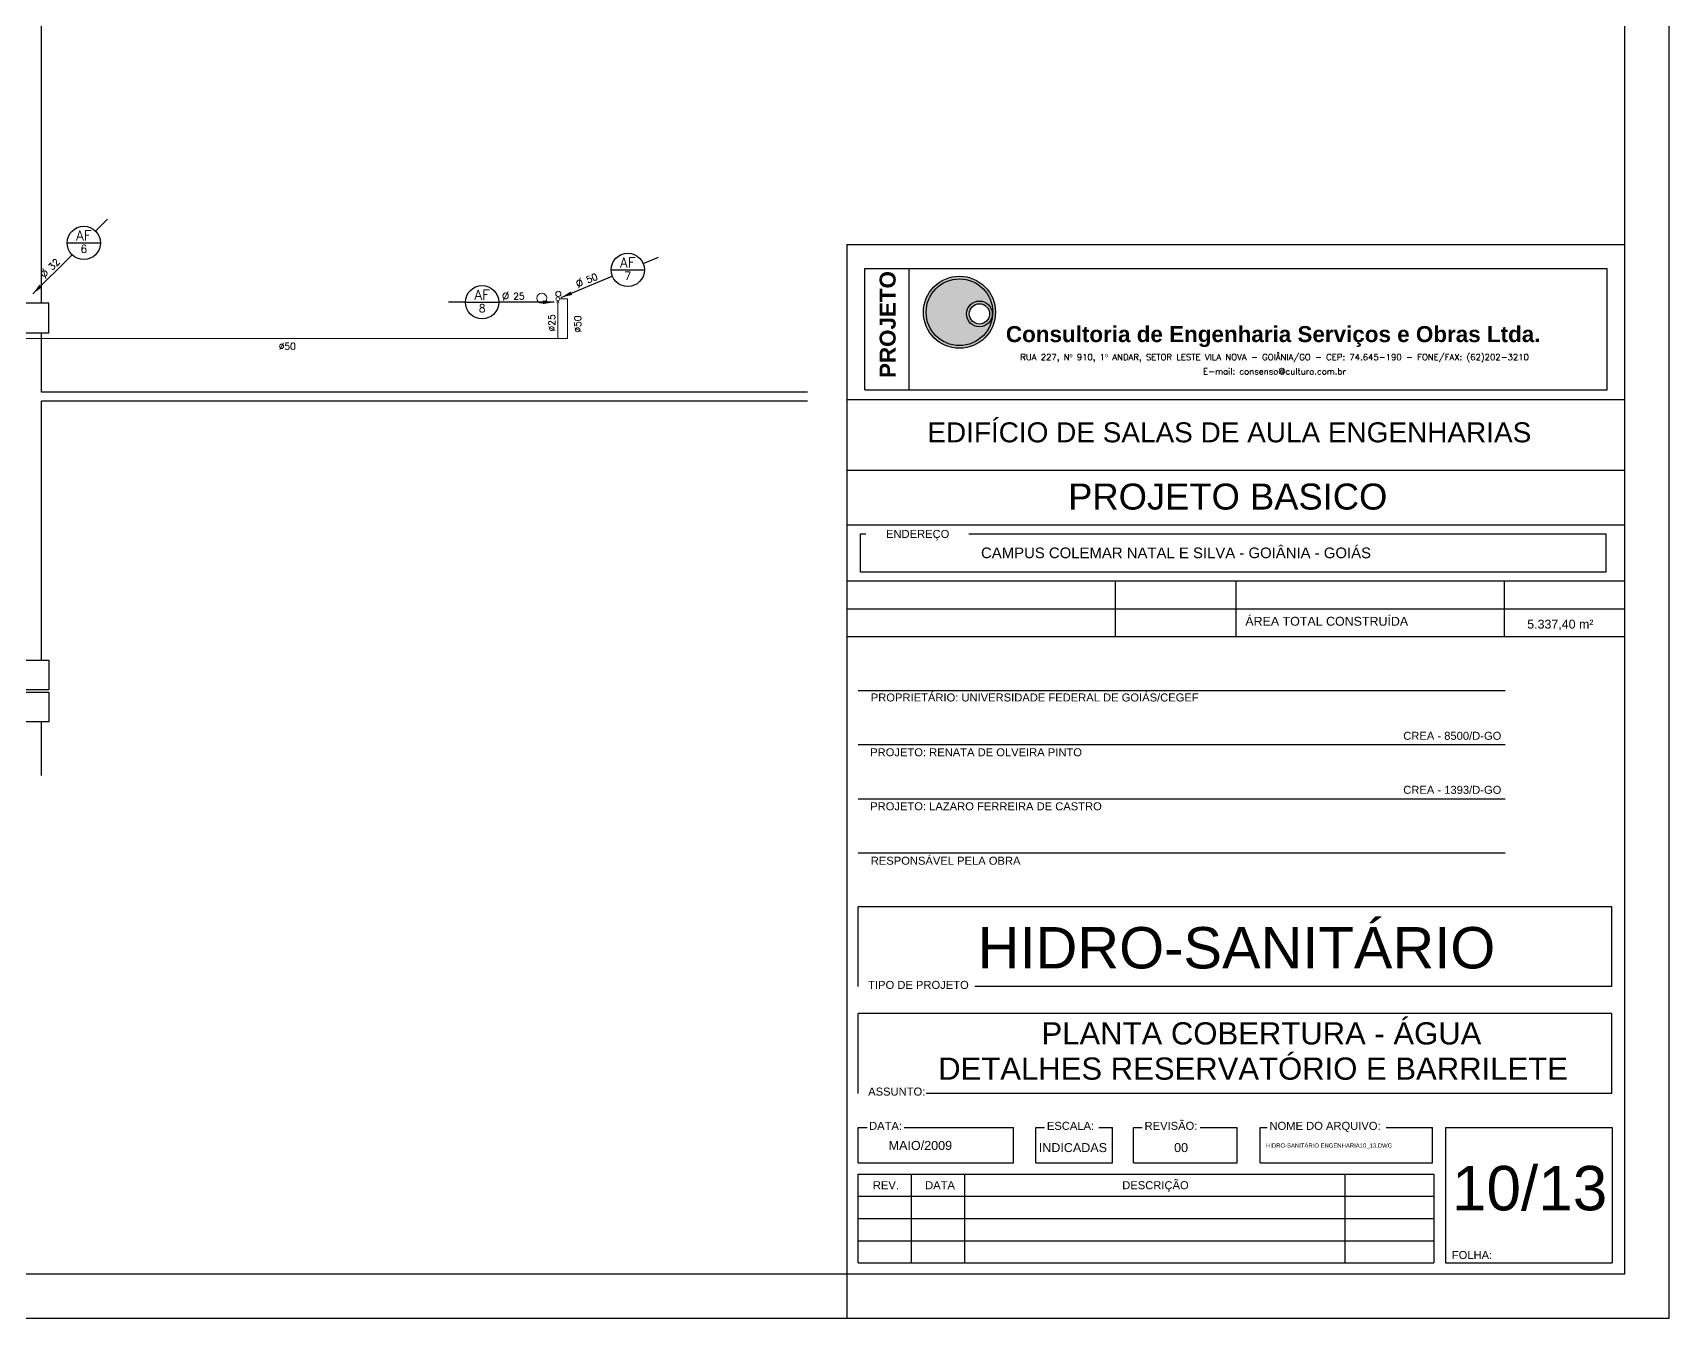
# Model space of a CAD drawing. Header units: millimetres. Extents: x -2485 to 3289, y -257 to 1952.
# Drawn here: x 59.12 to 66.48, y 15.34 to 21.13 of the extents above; entities that cross this region are included whole.
import ezdxf
from ezdxf.enums import TextEntityAlignment as Align

# ---------------------------------------------------------------- set-up
doc = ezdxf.new("R2010")
doc.units = ezdxf.units.MM
doc.header["$LTSCALE"] = 0.3
doc.linetypes.add('CONTINUO', pattern=[0])
for name, color, linetype in [('CAR_COLOR12', 20, 'Continuous'), ('CAR_TEXTO_01', 7, 'Continuous'), ('CAR_TEXTO_02', 2, 'Continuous'), ('CARIMBO', 4, 'Continuous'), ('PAREDE', 7, 'CONTINUO'), ('PILAR', 2, 'Continuous'), ('TEX', 11, 'Continuous'), ('TEXTO', 3, 'Continuous')]:
    doc.layers.add(name, color=color, linetype=linetype)
doc.layers.add('PROJETO ÁGUA', color=140, linetype='Continuous', lineweight=15)
doc.layers.add('prumada', color=9, linetype='Continuous', lineweight=15)
doc.styles.add('ARIAL', font='ARIAL.TTF', dxfattribs={"height": 0.12})
doc.styles.add('CAIXA', font='swiss.ttf')
doc.styles.add('ROMANS', font='romans.shx', dxfattribs={"height": 0.03})
doc.styles.add('SANSSERIFBOLD', font='sasb____.pfb')

# ---------------------------------------------------------------- blocks, each defined once
blk = doc.blocks.new('N22')
at = {"layer": 'TEX'}
blk.add_line((0.3836, 0.1589), (0.4534, 0.1878), dxfattribs=at)
at = {"layer": 'TEX', "color": 11}
blk.add_line((0.015, 0.0062), (0.245, 0.1015), dxfattribs=at)
at = {"layer": 'TEX', "color": 5, "linetype": 'Continuous'}
blk.add_line((0.2393, 0.1302), (0.3893, 0.1302), dxfattribs=at)
blk.add_circle((0.3143, 0.1302), 0.075, dxfattribs=at)
at = {"layer": 'TEX', "color": 11}
blk.add_solid([(0.0643, 0.0176), (0.058, 0.033), (0.015, 0.0062)], dxfattribs=at)
at = {"layer": 'TEX', "color": 5, "style": 'ROMANS'}
blk.add_text('%%c', height=0.04, rotation=22.5, dxfattribs=at).set_placement((0.0892, 0.0459))
at = {"layer": 'TEX', "color": 9, "linetype": 'Continuous', "style": 'ROMANS'}
for tag, height, p in [('L', 0.045, (0.3143, 0.1415)), ('N', 0.036, (0.3143, 0.0852))]:
    blk.add_attdef(tag, text='', height=height, dxfattribs=at).set_placement(p, align=Align.CENTER)
at = {"layer": 'TEX', "color": 5, "linetype": 'Continuous', "style": 'ROMANS'}
blk.add_attdef('N', (0.1351, 0.0689), '', height=0.03, rotation=22.5, dxfattribs=at)
blk = doc.blocks.new('N180')
at = {"layer": 'TEX'}
blk.add_line((-0.4152, 0), (-0.4908, 0), dxfattribs=at)
at = {"layer": 'TEX', "color": 5, "linetype": 'Continuous'}
blk.add_line((-0.4152, 0), (-0.2652, 0), dxfattribs=at)
at = {"layer": 'TEX', "color": 11}
blk.add_line((-0.016, 0), (-0.2652, 0), dxfattribs=at)
blk.add_line((-0.016, 0), (-0.2652, 0), dxfattribs=at)
at = {"layer": 'TEX', "color": 5, "linetype": 'Continuous'}
blk.add_circle((-0.3402, 0), 0.075, dxfattribs=at)
blk.add_circle((-0.3402, 0), 0.075, dxfattribs=at)
at = {"layer": 'TEX', "color": 11}
blk.add_solid([(-0.066, -0.0083), (-0.066, 0.0083), (-0.016, 0)], dxfattribs=at)
blk.add_solid([(-0.066, -0.0083), (-0.066, 0.0083), (-0.016, 0)], dxfattribs=at)
at = {"layer": 'TEX', "color": 5, "style": 'ROMANS'}
blk.add_text('%%c', height=0.04, dxfattribs=at).set_placement((-0.2518, 0.0083))
at = {"layer": 'TEX', "color": 9, "linetype": 'Continuous', "style": 'ROMANS'}
for tag, height, p in [('L', 0.045, (-0.3402, 0.0113)), ('N', 0.036, (-0.3402, -0.0449))]:
    blk.add_attdef(tag, text='', height=height, dxfattribs=at).set_placement(p, align=Align.CENTER)
at = {"layer": 'TEX', "color": 5, "linetype": 'Continuous', "style": 'ROMANS'}
blk.add_attdef('N', (-0.2006, 0.012), '', height=0.03, dxfattribs=at)
blk = doc.blocks.new('n45')
at = {"layer": 'TEX'}
blk.add_line((0.2936, 0.2936), (0.347, 0.347), dxfattribs=at)
at = {"layer": 'TEX', "color": 5, "linetype": 'Continuous'}
blk.add_line((0.1655, 0.2405), (0.3155, 0.2405), dxfattribs=at)
at = {"layer": 'TEX', "color": 11}
blk.add_line((0.0115, 0.0115), (0.1875, 0.1875), dxfattribs=at)
at = {"layer": 'TEX', "color": 5, "linetype": 'Continuous'}
blk.add_circle((0.2405, 0.2405), 0.075, dxfattribs=at)
at = {"layer": 'TEX', "color": 11}
blk.add_solid([(0.0527, 0.0409), (0.0409, 0.0527), (0.0115, 0.0115)], dxfattribs=at)
at = {"layer": 'TEX', "color": 5, "style": 'ROMANS'}
blk.add_text('%%c', height=0.04, rotation=45, dxfattribs=at).set_placement((0.0649, 0.0766))
at = {"layer": 'TEX', "color": 9, "linetype": 'Continuous', "style": 'ROMANS'}
for tag, height, p in [('L', 0.045, (0.2405, 0.2518)), ('N', 0.036, (0.2405, 0.1956))]:
    blk.add_attdef(tag, text='', height=height, dxfattribs=at).set_placement(p, align=Align.CENTER)
at = {"layer": 'TEX', "color": 5, "linetype": 'Continuous', "style": 'ROMANS'}
blk.add_attdef('N', (0.0984, 0.1153), '', height=0.03, rotation=45, dxfattribs=at)
blk = doc.blocks.new('50')
at = {"layer": 'TEX', "color": 9, "style": 'ROMANS'}
blk.add_text('%%c50', height=0.03, dxfattribs=at).set_placement((0, 0))
blk = doc.blocks.new('25')
at = {"layer": 'TEX', "color": 9, "style": 'ROMANS'}
blk.add_text('%%c25', height=0.03, dxfattribs=at).set_placement((0, 0))

msp = doc.modelspace()

# ---------------------------------------------------------------- hatches: boundary and pattern name
at = {"layer": 'CAR_COLOR12'}
h = msp.add_hatch(color=256, dxfattribs=at)
h.paths.add_polyline_path([(63.136466, 19.867807, 1), (63.436149, 19.867807, 1)])
h.paths.add_polyline_path([(63.433994, 19.860315, 1), (63.318144, 19.860315, 1)], flags=16)
h = msp.add_hatch(color=256, dxfattribs=at)
h.paths.add_polyline_path([(63.136466, 19.867807, 1), (63.436149, 19.867807, 1)])
h.paths.add_polyline_path([(63.433994, 19.860315, 1), (63.318144, 19.860315, 1)], flags=16)
at = {"layer": 'CAR_TEXTO_01'}
h = msp.add_hatch(color=256, dxfattribs=at)
h.paths.add_polyline_path([(63.448428, 19.867807, 1.00000074), (63.124187, 19.867807, 1.00000074)])
h.paths.add_polyline_path([(63.436149, 19.867807, 1), (63.136466, 19.867807, 1)], flags=16)
h = msp.add_hatch(color=256, dxfattribs=at)
h.paths.add_polyline_path([(63.448428, 19.867807, 1.00000074), (63.124187, 19.867807, 1.00000074)])
h.paths.add_polyline_path([(63.436149, 19.867807, 1), (63.136466, 19.867807, 1)], flags=16)
h = msp.add_hatch(color=256, dxfattribs=at)
h.paths.add_polyline_path([(63.433994, 19.860315, 1), (63.318144, 19.860315, 1)])
h.paths.add_polyline_path([(63.421715, 19.860315, -1), (63.330423, 19.860315, -1)], flags=16)
h = msp.add_hatch(color=256, dxfattribs=at)
h.paths.add_polyline_path([(63.433994, 19.860315, 1), (63.318144, 19.860315, 1)])
h.paths.add_polyline_path([(63.421715, 19.860315, -1), (63.330423, 19.860315, -1)], flags=16)

# ---------------------------------------------------------------- linework, layer by layer
at = {"color": 4, "linetype": 'Continuous'}
for p, q in [((66.48, 15.339655), (66.48, 27.019655)), ((49.86, 15.339655), (66.48, 15.339655))]:
    msp.add_line(p, q, dxfattribs=at)
at = {"color": 12, "linetype": 'Continuous'}
for p, q in [((66.28, 15.539655), (66.28, 26.819655)), ((50.36, 15.539655), (66.28, 15.539655))]:
    msp.add_line(p, q, dxfattribs=at)
at = {"color": 5, "linetype": 'Continuous'}
msp.add_line((62.78, 15.539655), (62.78, 15.339655), dxfattribs=at)
at = {"layer": 'CAR_TEXTO_01'}
for p, q in [((62.78, 20.172321), (62.78, 15.539655)), ((62.78, 20.172321), (66.28, 20.172321)), ((62.86, 19.518006), (62.86, 20.065242)), ((62.86, 19.518006), (62.86, 20.065242)), ((62.86, 20.065242), (66.2, 20.065242)), ((62.86, 20.065242), (66.2, 20.065242)), ((63.06, 19.518006), (63.06, 20.065242)), ((63.06, 19.518006), (63.06, 20.065242)), ((66.2, 19.518006), (66.2, 20.065242)), ((66.2, 19.518006), (66.2, 20.065242)), ((62.86, 19.518006), (66.2, 19.518006)), ((62.86, 19.518006), (66.2, 19.518006)), ((62.78, 19.47493), (66.28, 19.47493)), ((62.78, 19.156655), (66.28, 19.156655)), ((62.78, 18.910618), (66.28, 18.910618)), ((62.78, 18.65901), (66.28, 18.65901)), ((63.987389, 18.65901), (63.987389, 18.40769)), ((64.53, 18.65901), (64.53, 18.40769)), ((65.737389, 18.65901), (65.737389, 18.40769)), ((62.78, 18.53335), (66.28, 18.53335)), ((62.78, 18.40769), (66.28, 18.40769)), ((62.83, 18.164602), (65.74191, 18.164602)), ((62.830005, 17.921513), (65.741915, 17.921513)), ((62.83, 17.678424), (65.74191, 17.678424)), ((62.83, 17.435336), (65.74191, 17.435336)), ((62.83, 16.832247), (62.83, 17.192247)), ((66.221283, 17.192247), (62.83, 17.192247)), ((66.221283, 16.832247), (66.221283, 17.192247)), ((66.221283, 16.832247), (63.355351, 16.832247)), ((62.83, 16.352073), (62.83, 16.712073)), ((66.221283, 16.712073), (62.83, 16.712073)), ((66.221283, 16.352073), (66.221283, 16.712073)), ((66.221283, 16.352073), (63.136789, 16.352073)), ((62.83, 16.038651), (62.83, 16.198651)), ((62.83, 16.198651), (62.871301, 16.198651)), ((63.037823, 16.198651), (63.53, 16.198651)), ((63.53, 16.038651), (63.53, 16.198651)), ((63.63, 16.198651), (63.668205, 16.198651)), ((63.63, 16.038651), (63.63, 16.198651)), ((63.914089, 16.198651), (63.975384, 16.198651)), ((63.975384, 16.038651), (63.975384, 16.198651)), ((64.069565, 16.198651), (64.108546, 16.198651)), ((64.069565, 16.038651), (64.069565, 16.198651)), ((64.369009, 16.198651), (64.536402, 16.198651)), ((64.536402, 16.038651), (64.536402, 16.198651)), ((64.639805, 16.198651), (64.670685, 16.198651)), ((64.639805, 16.038651), (64.639805, 16.198651)), ((65.206365, 16.198651), (65.414708, 16.198651)), ((65.414708, 16.038651), (65.414708, 16.198651)), ((65.473906, 16.198651), (66.223379, 16.198651)), ((65.473906, 16.198651), (65.473906, 15.588651)), ((66.223379, 16.198651), (66.223379, 15.588651)), ((62.83, 16.038651), (63.53, 16.038651)), ((62.83, 15.988651), (65.420526, 15.988651)), ((62.83, 15.588651), (62.83, 15.988651)), ((63.07, 15.588651), (63.07, 15.988651)), ((63.31, 15.588651), (63.31, 15.988651)), ((63.63, 16.038651), (63.975384, 16.038651)), ((64.069565, 16.038651), (64.536402, 16.038651)), ((64.639805, 16.038651), (65.414708, 16.038651)), ((65.020526, 15.988651), (65.020526, 15.588651)), ((65.420526, 15.988651), (65.420526, 15.588651)), ((62.83, 15.888651), (65.420526, 15.888651)), ((62.83, 15.788651), (65.420526, 15.788651)), ((62.83, 15.688651), (65.420526, 15.688651)), ((62.83, 15.588651), (65.420526, 15.588651)), ((65.473906, 15.588651), (66.223379, 15.588651))]:
    msp.add_line(p, q, dxfattribs=at)
msp.add_lwpolyline([(63.328722, 18.871156), (66.194689, 18.871156), (66.194689, 18.698472), (62.840959, 18.698472), (62.840959, 18.871156), (62.865501, 18.871156)], dxfattribs=at)
for centre, radius in [((63.286307, 19.867807), 0.16212), ((63.286307, 19.867807), 0.16212), ((63.286307, 19.867807), 0.149841), ((63.286307, 19.867807), 0.149841), ((63.376069, 19.860315), 0.057925), ((63.376069, 19.860315), 0.057925), ((63.376069, 19.860315), 0.057925), ((63.376069, 19.860315), 0.057925), ((63.376069, 19.860315), 0.045646), ((63.376069, 19.860315), 0.045646)]:
    msp.add_circle(centre, radius, dxfattribs=at)
at = {"layer": 'PAREDE'}
for p, q in [((59.155748, 19.908068), (59.155748, 22.844068)), ((59.155748, 19.508068), (59.155748, 19.774735)), ((62.602406, 19.508068), (59.155748, 19.508068)), ((62.602406, 19.468068), (59.155748, 19.468068)), ((59.155748, 18.301402), (59.155748, 19.468068)), ((59.155748, 17.782632), (59.155748, 18.024068))]:
    msp.add_line(p, q, dxfattribs=at)
at = {"layer": 'PILAR'}
for points in [[(59.082414, 19.774735), (59.189081, 19.774735), (59.189081, 19.908068), (59.082414, 19.908068)], [(59.082414, 18.301402), (59.189081, 18.301402), (59.189081, 18.168068), (59.082414, 18.168068)], [(59.082414, 18.157402), (59.189081, 18.157402), (59.189081, 18.024068), (59.082414, 18.024068)]]:
    msp.add_lwpolyline(points, close=True, dxfattribs=at)
at = {"layer": 'PROJETO ÁGUA'}
for p, q in [((61.478734, 19.908381), (61.478734, 19.749038)), ((61.487954, 19.928296), (61.523206, 19.928296)), ((61.523206, 19.928296), (61.523206, 19.749038)), ((61.523206, 19.749038), (58.709519, 19.749038))]:
    msp.add_line(p, q, dxfattribs=at)
at = {"layer": 'prumada'}
for centre, radius in [((61.481373, 19.950314), 0.011773), ((61.406781, 19.930807), 0.02264), ((61.479354, 19.928296), 0.0086), ((61.478734, 19.912914), 0.004533)]:
    msp.add_circle(centre, radius, dxfattribs=at)
at = {"layer": 'TEX', "color": 5, "linetype": 'Continuous'}
msp.add_line((62.78, 15.539655), (62.78, 15.339655), dxfattribs=at)

# ---------------------------------------------------------------- block references
at = {"layer": 'prumada'}
ref = msp.add_blockref('n45', (59.105801, 19.939337), dxfattribs=at)
ref.add_attrib('L', 'AF', dxfattribs={"layer": 'TEX', "color": 9, "linetype": 'Continuous', "height": 0.045, "style": 'ROMANS'}).set_placement((59.346349, 20.191177), align=Align.CENTER)
ref.add_attrib('N', '6', dxfattribs={"layer": 'TEX', "color": 9, "linetype": 'Continuous', "height": 0.036, "style": 'ROMANS'}).set_placement((59.346349, 20.134941), align=Align.CENTER)
ref.add_attrib('N', '32', (59.20422, 20.054666), dxfattribs={"layer": 'TEX', "color": 5, "linetype": 'Continuous', "height": 0.03, "rotation": 45, "style": 'ROMANS'})
ref = msp.add_blockref('N22', (61.479354, 19.928296), dxfattribs=at)
ref.add_attrib('L', 'AF', dxfattribs={"layer": 'TEX', "color": 9, "linetype": 'Continuous', "height": 0.045, "style": 'ROMANS'}).set_placement((61.793645, 20.069772), align=Align.CENTER)
ref.add_attrib('N', '7', dxfattribs={"layer": 'TEX', "color": 9, "linetype": 'Continuous', "height": 0.036, "style": 'ROMANS'}).set_placement((61.793645, 20.013537), align=Align.CENTER)
ref.add_attrib('N', '50', (61.614416, 19.997183), dxfattribs={"layer": 'TEX', "color": 5, "linetype": 'Continuous', "height": 0.03, "rotation": 22.5, "style": 'ROMANS'})
ref = msp.add_blockref('N180', (61.478734, 19.912914), dxfattribs=at)
ref.add_attrib('L', 'AF', dxfattribs={"layer": 'TEX', "color": 9, "linetype": 'Continuous', "height": 0.045, "style": 'ROMANS'}).set_placement((61.138548, 19.924207), align=Align.CENTER)
ref.add_attrib('N', '8', dxfattribs={"layer": 'TEX', "color": 9, "linetype": 'Continuous', "height": 0.036, "style": 'ROMANS'}).set_placement((61.138548, 19.867971), align=Align.CENTER)
ref.add_attrib('N', '25', (61.278093, 19.924871), dxfattribs={"layer": 'TEX', "color": 5, "linetype": 'Continuous', "height": 0.03, "style": 'ROMANS'})
at = {"layer": 'TEXTO', "rotation": 90}
for name, p in [('25', (61.466778, 19.781204)), ('50', (61.583594, 19.776023))]:
    msp.add_blockref(name, p, dxfattribs=at)
at = {"layer": 'TEXTO'}
msp.add_blockref('50', (60.223136, 19.699482), dxfattribs=at)

# ---------------------------------------------------------------- texts
at = {"layer": 'CAR_TEXTO_01', "style": 'ROMANS'}
for s, p in [('RUA 227, Nº 910, 1º ANDAR, SETOR LESTE VILA NOVA - GOIÂNIA/GO - CEP: 74.645-190 - FONE/FAX: (62)202-3210', (64.703984, 19.651764)), ('E-mail: consenso@cultura.com.br', (64.703984, 19.587458))]:
    msp.add_text(s, height=0.028, dxfattribs=at).set_placement(p, align=Align.CENTER)
at = {"layer": 'CAR_TEXTO_01', "style": 'ARIAL'}
for s, height, p in [('ENDEREÇO', 0.036, (62.955778, 18.851942)), ('ÁREA TOTAL CONSTRUÍDA', 0.04, (64.572501, 18.456843)), ('5.337,40 m²', 0.04, (65.840917, 18.443937)), ('PROPRIETÁRIO: UNIVERSIDADE FEDERAL DE GOIÁS/CEGEF', 0.036, (62.887275, 18.115883)), (' CREA - 8500/D-GO', 0.036, (65.269073, 17.943327)), ('PROJETO: RENATA DE OLVEIRA PINTO', 0.036, (62.884574, 17.869206)), (' CREA - 1393/D-GO', 0.036, (65.269073, 17.700238)), ('PROJETO: LAZARO FERREIRA DE CASTRO', 0.036, (62.884574, 17.626117)), ('RESPONSÁVEL PELA OBRA', 0.036, (62.887275, 17.381066)), ('TIPO DE PROJETO', 0.036, (62.875486, 16.822219)), ('ASSUNTO:', 0.036, (62.875486, 16.342045)), ('DATA:', 0.036, (62.879639, 16.187798)), ('ESCALA:', 0.036, (63.679639, 16.187798)), ('REVISÃO:', 0.036, (64.119204, 16.187798)), ('NOME DO ARQUIVO:', 0.036, (64.681154, 16.187798)), ('MAIO/2009', 0.0404082, (62.967629, 16.097416)), ('INDICADAS', 0.0404082, (63.64307, 16.087706)), ('00', 0.0404082, (64.252058, 16.087706)), ('HIDRO-SANITÁRIO ENGENHARIA10_13.DWG', 0.01905795, (64.665584, 16.107556)), ('REV.', 0.036, (62.896531, 15.92061)), ('DATA', 0.036, (63.131632, 15.92061)), ('DESCRIÇÃO', 0.036, (64.018648, 15.92061)), ('FOLHA:', 0.036, (65.501566, 15.606562))]:
    msp.add_text(s, height=height, dxfattribs=at).set_placement(p)
at = {"layer": 'CAR_TEXTO_02', "style": 'SANSSERIFBOLD'}
msp.add_text('PROJETO', height=0.0720635, rotation=90, dxfattribs=at).set_placement((62.999111, 19.812498), align=Align.CENTER)
at = {"layer": 'CAR_TEXTO_02'}
for s, height, style, p in [('Consultoria de Engenharia Serviços e Obras Ltda.', 0.07222734, 'SANSSERIFBOLD', (64.697903, 19.733384)), ('EDIFÍCIO DE SALAS DE AULA ENGENHARIAS', 0.09, 'CAIXA', (64.500375, 19.282238)), ('PROJETO BASICO', 0.11712236, 'CAIXA', (64.493424, 18.97962)), ('HIDRO-SANITÁRIO', 0.18639425, 'CAIXA', (64.532812, 16.914216)), ('PLANTA COBERTURA - ÁGUA', 0.1, 'CAIXA', (64.645017, 16.571972)), ('DETALHES RESERVATÓRIO E BARRILETE', 0.1, 'CAIXA', (64.607166, 16.413414))]:
    msp.add_text(s, height=height, dxfattribs=dict(at, style=style)).set_placement(p, align=Align.CENTER)
at = {"layer": 'CAR_TEXTO_02', "style": 'CAIXA'}
msp.add_text('10/13', height=0.2, dxfattribs=at).set_placement((65.502069, 15.825413))
at = {"layer": 'CARIMBO', "style": 'ARIAL'}
msp.add_text('CAMPUS COLEMAR NATAL E SILVA - GOIÂNIA - GOIÁS', height=0.048, dxfattribs=at).set_placement((63.383258, 18.760829))

doc.saveas('drawing.dxf')
